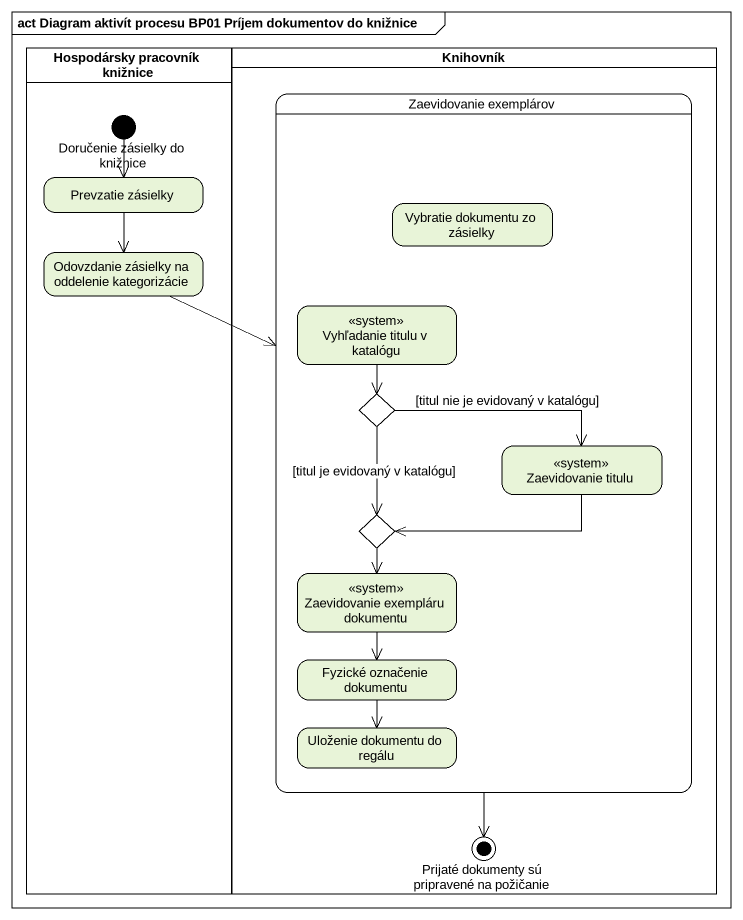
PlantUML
@startuml
mainframe act Diagram aktivít procesu BP01 Príjem dokumentov do knižnice
hide empty description
state "Hospodársky pracovník knižnice" as Hospodársky_pracovník <<partition>> {
  state "Doručenie zásielky do knižnice" as Doručenie_zásielky_do <<start>>
  state "Prevzatie zásielky" as Prevzatie_zásielky
  state "Odovzdanie zásielky na oddelenie kategorizácie" as Odovzdanie_zásielky_na
}
state Knihovník <<partition>> {
  state "Zaevidovanie exemplárov" as Zaevidovanie_exemplárov {
    state "Vybratie dokumentu zo zásielky" as Vybratie_dokumentu_zo
    state "Vyhľadanie titulu v katalógu" as Vyhľadanie_titulu_v_katalógu <<system>>
    state choice1 <<choice>>
    state "Zaevidovanie titulu" as Zaevidovanie_titulu <<system>>
    state choice2 <<choice>>
    state "Zaevidovanie exempláru dokumentu" as Zaevidovanie_exempláru <<system>>
    state "Fyzické označenie dokumentu" as Fyzické_označenie_dokumentu
    state "Uloženie dokumentu do regálu" as Uloženie_dokumentu_do_regálu
  }
  state "Prijaté dokumenty sú pripravené na požičanie" as Prijaté_dokumenty_sú <<end>>
}
Zaevidovanie_exemplárov --> Prijaté_dokumenty_sú
Doručenie_zásielky_do --> Prevzatie_zásielky
Prevzatie_zásielky --> Odovzdanie_zásielky_na
Odovzdanie_zásielky_na -right-> Zaevidovanie_exemplárov
Vyhľadanie_titulu_v_katalógu --> choice1
choice1 -right-> Zaevidovanie_titulu : [titul nie je evidovaný v katalógu]
choice1 --> choice2 : [titul je evidovaný v katalógu]
Zaevidovanie_titulu -left-> choice2
choice2 --> Zaevidovanie_exempláru
Zaevidovanie_exempláru --> Fyzické_označenie_dokumentu
Fyzické_označenie_dokumentu --> Uloženie_dokumentu_do_regálu
@enduml
